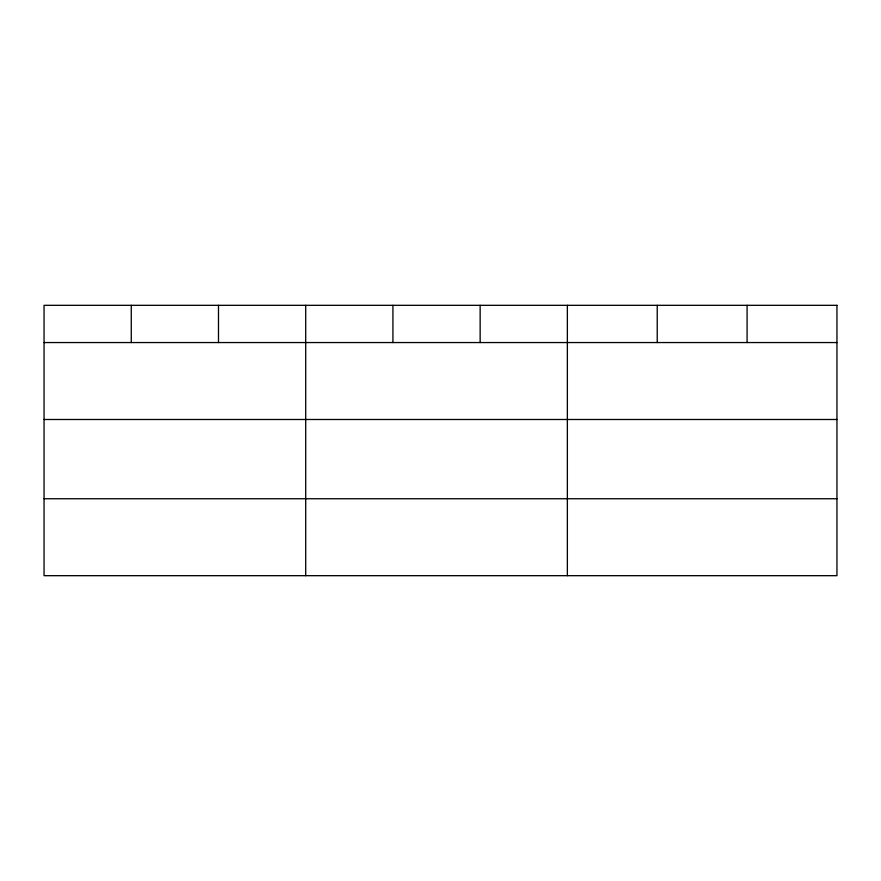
<?xml version="1.0" encoding="UTF-8"?>
<svg xmlns="http://www.w3.org/2000/svg" width="881" height="881" viewBox="0 0 881 881"><rect width="100%" height="100%" fill="white"/><g stroke="black" fill="none" stroke-linecap="round" stroke-linejoin="round"><path stroke-width="1.32" d="M44.05 342.555L836.95 342.555M44.05 419.488L836.95 419.488M44.05 498.745L836.95 498.745M747.088 305.322L747.088 342.555M657.226 305.322L657.226 342.555M567.364 305.322L567.364 575.678M480.145 305.322L480.145 342.555M392.926 305.322L392.926 342.555M305.707 305.322L305.707 575.678M218.488 305.322L218.488 342.555M131.269 305.322L131.269 342.555M836.95 305.322L44.05 305.322L44.05 575.678L836.95 575.678L836.95 305.322"/></g></svg>
